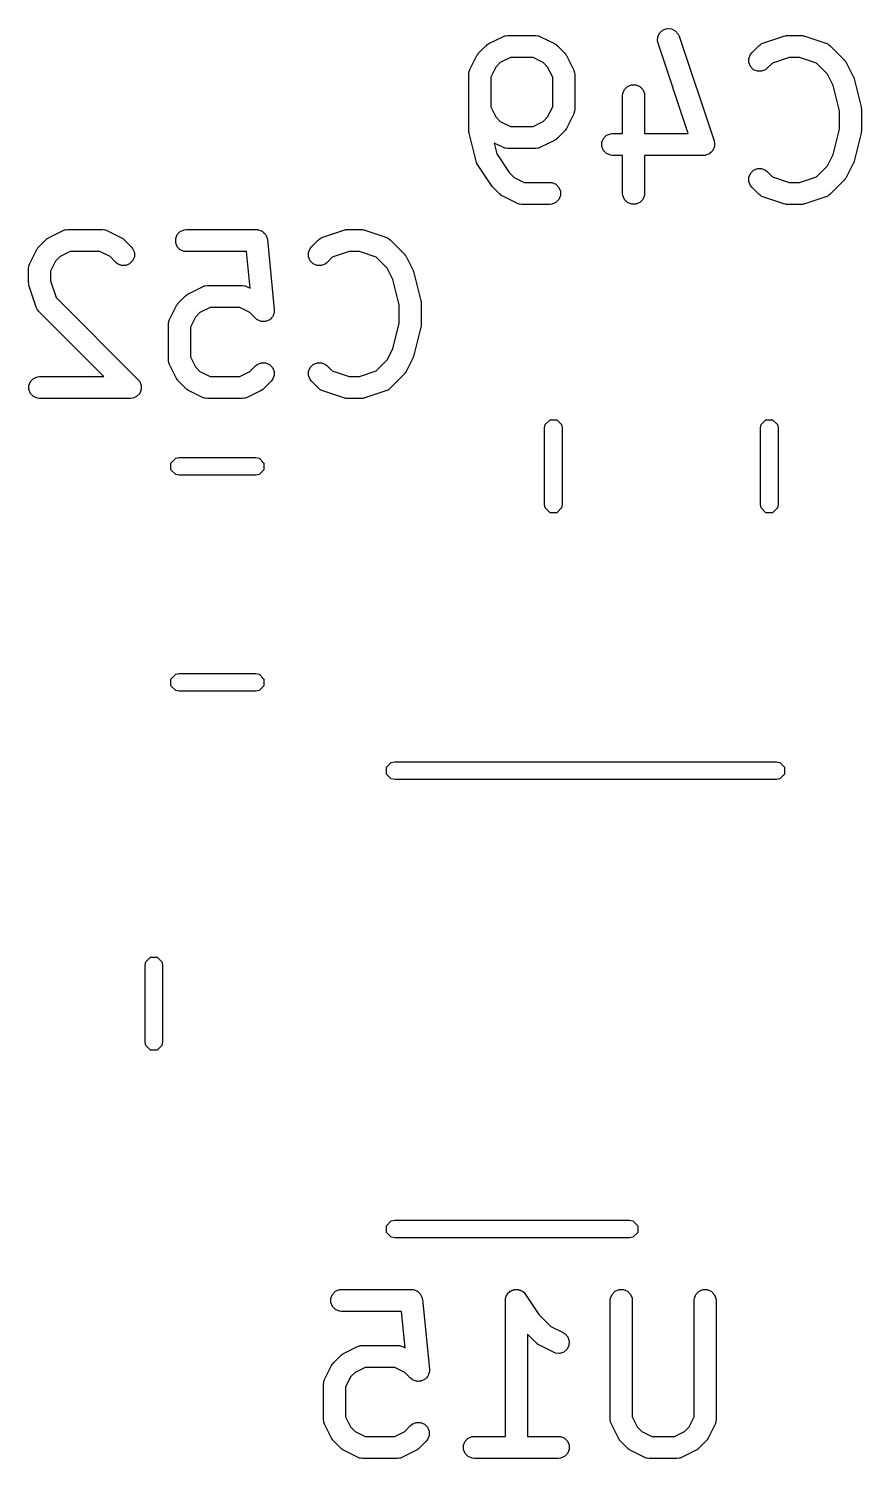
# Model space of a CAD drawing. Header units: inches. Extents: x 0.27 to 2.89, y 0.32 to 2.19.
# Drawn here: x 0.6229 to 0.8462, y 1.803 to 2.1861 of the extents above; entities that cross this region are included whole.
import ezdxf

# ---------------------------------------------------------------- set-up
doc = ezdxf.new("R2010")
doc.units = ezdxf.units.IN
doc.header["$MEASUREMENT"] = 0
doc.layers.add('BLACK', color=250, linetype='CONTINUOUS')

msp = doc.modelspace()

# ---------------------------------------------------------------- linework, layer by layer
at = {"layer": 'BLACK', "linetype": 'CONTINUOUS'}
for p, q in [((0.74629, 2.18209), (0.75004, 2.18396)), ((0.75004, 2.18396), (0.75058, 2.18417)), ((0.75058, 2.18417), (0.75069, 2.18418)), ((0.75069, 2.18418), (0.75079, 2.18422)), ((0.75079, 2.18422), (0.75136, 2.18427)), ((0.75136, 2.18427), (0.75886, 2.18427)), ((0.75886, 2.18427), (0.75944, 2.18422)), ((0.75944, 2.18422), (0.75953, 2.18418)), ((0.75953, 2.18418), (0.75964, 2.18417)), ((0.75964, 2.18417), (0.76018, 2.18396)), ((0.76018, 2.18396), (0.76393, 2.18209)), ((0.79155, 2.18283), (0.79163, 2.18398)), ((0.79163, 2.18398), (0.79215, 2.18501)), ((0.79215, 2.18501), (0.79302, 2.18576)), ((0.79302, 2.18576), (0.79411, 2.18613)), ((0.79411, 2.18613), (0.79526, 2.18604)), ((0.79526, 2.18604), (0.79629, 2.18553)), ((0.79629, 2.18553), (0.79705, 2.18466)), ((0.79705, 2.18466), (0.79728, 2.18413)), ((0.79728, 2.18413), (0.80666, 2.15601)), ((0.81979, 2.18225), (0.82542, 2.18412)), ((0.82542, 2.18412), (0.8257, 2.18419)), ((0.8257, 2.18419), (0.82578, 2.18422)), ((0.82578, 2.18422), (0.82588, 2.18423)), ((0.82588, 2.18423), (0.82598, 2.18425)), ((0.82598, 2.18425), (0.82606, 2.18425)), ((0.82606, 2.18425), (0.82635, 2.18427)), ((0.82635, 2.18427), (0.8301, 2.18427)), ((0.8301, 2.18427), (0.83039, 2.18425)), ((0.83039, 2.18425), (0.83047, 2.18425)), ((0.83047, 2.18425), (0.83057, 2.18423)), ((0.83057, 2.18423), (0.83068, 2.18422)), ((0.83068, 2.18422), (0.83075, 2.18419)), ((0.83075, 2.18419), (0.83103, 2.18412)), ((0.83103, 2.18412), (0.83666, 2.18225)), ((0.74365, 2.17966), (0.74552, 2.18154)), ((0.74552, 2.18154), (0.74575, 2.18172)), ((0.74575, 2.18172), (0.7458, 2.18178)), ((0.7458, 2.18178), (0.74589, 2.18184)), ((0.74589, 2.18184), (0.74597, 2.1819)), ((0.74597, 2.1819), (0.74604, 2.18193)), ((0.74604, 2.18193), (0.74629, 2.18209)), ((0.76393, 2.18209), (0.76418, 2.18193)), ((0.76418, 2.18193), (0.76425, 2.1819)), ((0.76425, 2.1819), (0.76433, 2.18184)), ((0.76433, 2.18184), (0.76442, 2.18178)), ((0.76442, 2.18178), (0.76447, 2.18172)), ((0.76447, 2.18172), (0.7647, 2.18154)), ((0.7647, 2.18154), (0.76657, 2.17966)), ((0.79168, 2.18226), (0.79155, 2.18283)), ((0.79976, 2.15803), (0.79168, 2.18226)), ((0.81676, 2.17966), (0.81864, 2.18154)), ((0.81864, 2.18154), (0.81909, 2.1819)), ((0.81909, 2.1819), (0.81918, 2.18194)), ((0.81918, 2.18194), (0.81927, 2.18201)), ((0.81927, 2.18201), (0.81979, 2.18225)), ((0.83666, 2.18225), (0.83719, 2.18201)), ((0.83719, 2.18201), (0.83727, 2.18194)), ((0.83727, 2.18194), (0.83737, 2.1819)), ((0.83737, 2.1819), (0.83781, 2.18154)), ((0.83781, 2.18154), (0.84156, 2.17779)), ((0.74122, 2.17514), (0.7431, 2.17889)), ((0.7431, 2.17889), (0.74325, 2.17914)), ((0.74325, 2.17914), (0.74328, 2.17921)), ((0.74328, 2.17921), (0.74335, 2.17929)), ((0.74335, 2.17929), (0.7434, 2.17938)), ((0.7434, 2.17938), (0.74346, 2.17943)), ((0.74346, 2.17943), (0.74365, 2.17966)), ((0.74936, 2.17702), (0.74816, 2.17582)), ((0.75206, 2.17837), (0.74936, 2.17702)), ((0.75816, 2.17837), (0.75206, 2.17837)), ((0.76086, 2.17702), (0.75816, 2.17837)), ((0.76206, 2.17582), (0.76086, 2.17702)), ((0.76657, 2.17966), (0.76676, 2.17943)), ((0.76676, 2.17943), (0.76682, 2.17938)), ((0.76682, 2.17938), (0.76687, 2.17929)), ((0.76687, 2.17929), (0.76694, 2.17921)), ((0.76694, 2.17921), (0.76697, 2.17914)), ((0.76697, 2.17914), (0.76713, 2.17889)), ((0.76713, 2.17889), (0.769, 2.17514)), ((0.81596, 2.17815), (0.8164, 2.17921)), ((0.81596, 2.177), (0.81596, 2.17815)), ((0.8164, 2.17593), (0.81596, 2.177)), ((0.8164, 2.17921), (0.81676, 2.17966)), ((0.82232, 2.17687), (0.82094, 2.17548)), ((0.82683, 2.17837), (0.82232, 2.17687)), ((0.82962, 2.17837), (0.82683, 2.17837)), ((0.83413, 2.17687), (0.82962, 2.17837)), ((0.83705, 2.17395), (0.83413, 2.17687)), ((0.84156, 2.17779), (0.84175, 2.17756)), ((0.84175, 2.17756), (0.84181, 2.17751)), ((0.84181, 2.17751), (0.84186, 2.17742)), ((0.84186, 2.17742), (0.84193, 2.17734)), ((0.84193, 2.17734), (0.84196, 2.17727)), ((0.84196, 2.17727), (0.84212, 2.17702)), ((0.84212, 2.17702), (0.84399, 2.17327)), ((0.74091, 2.17382), (0.74097, 2.1744)), ((0.74091, 2.15882), (0.74091, 2.17382)), ((0.74097, 2.1744), (0.74101, 2.1745)), ((0.74101, 2.1746), (0.74122, 2.17514)), ((0.74101, 2.1745), (0.74101, 2.1746)), ((0.74816, 2.17582), (0.74681, 2.17313)), ((0.74681, 2.17313), (0.74681, 2.16515)), ((0.76341, 2.17313), (0.76206, 2.17582)), ((0.76341, 2.16515), (0.76341, 2.17313)), ((0.769, 2.17514), (0.76921, 2.1746)), ((0.76921, 2.1746), (0.76921, 2.1745)), ((0.76921, 2.1745), (0.76926, 2.1744)), ((0.76926, 2.1744), (0.76931, 2.17382)), ((0.76931, 2.17382), (0.76931, 2.16445)), ((0.81721, 2.17512), (0.8164, 2.17593)), ((0.81828, 2.17468), (0.81721, 2.17512)), ((0.81943, 2.17468), (0.81828, 2.17468)), ((0.82049, 2.17512), (0.81943, 2.17468)), ((0.82094, 2.17548), (0.82049, 2.17512)), ((0.83856, 2.17092), (0.83705, 2.17395)), ((0.84399, 2.17327), (0.84401, 2.17323)), ((0.84401, 2.17323), (0.84402, 2.17321)), ((0.84402, 2.17321), (0.84411, 2.17297)), ((0.84411, 2.17297), (0.8442, 2.17273)), ((0.8442, 2.17273), (0.8442, 2.17271)), ((0.8442, 2.17271), (0.84421, 2.17266)), ((0.84421, 2.17266), (0.84609, 2.16517)), ((0.78215, 2.1682), (0.78221, 2.16877)), ((0.78221, 2.16877), (0.78265, 2.16984)), ((0.78265, 2.16984), (0.78347, 2.17065)), ((0.78347, 2.17065), (0.78453, 2.17109)), ((0.78453, 2.17109), (0.78568, 2.17109)), ((0.78568, 2.17109), (0.78675, 2.17065)), ((0.78675, 2.17065), (0.78756, 2.16984)), ((0.78756, 2.16984), (0.788, 2.16877)), ((0.788, 2.16877), (0.78806, 2.1682)), ((0.84027, 2.16409), (0.83856, 2.17092)), ((0.74681, 2.16515), (0.74816, 2.16245)), ((0.76206, 2.16245), (0.76341, 2.16515)), ((0.78215, 2.15803), (0.78215, 2.1682)), ((0.78806, 2.1682), (0.78806, 2.15803)), ((0.84609, 2.16517), (0.8461, 2.16507)), ((0.8461, 2.16507), (0.84612, 2.16503)), ((0.84612, 2.16503), (0.84614, 2.16481)), ((0.84614, 2.16481), (0.84617, 2.16459)), ((0.74816, 2.16245), (0.74936, 2.16125)), ((0.74936, 2.16125), (0.75206, 2.1599)), ((0.75816, 2.1599), (0.76086, 2.16125)), ((0.76086, 2.16125), (0.76206, 2.16245)), ((0.769, 2.16313), (0.76713, 2.15938)), ((0.76921, 2.16367), (0.769, 2.16313)), ((0.76926, 2.16387), (0.76921, 2.16378)), ((0.76921, 2.16378), (0.76921, 2.16367)), ((0.76931, 2.16445), (0.76926, 2.16387)), ((0.84027, 2.15919), (0.84027, 2.16409)), ((0.84617, 2.16459), (0.84617, 2.16455)), ((0.84617, 2.16455), (0.84618, 2.16445)), ((0.84618, 2.16445), (0.84618, 2.15882)), ((0.74092, 2.15872), (0.74091, 2.15882)), ((0.74091, 2.15868), (0.74092, 2.15872)), ((0.74094, 2.15847), (0.74091, 2.15868)), ((0.74097, 2.15825), (0.74094, 2.15847)), ((0.74098, 2.15821), (0.74097, 2.15825)), ((0.741, 2.15811), (0.74098, 2.15821)), ((0.74287, 2.15061), (0.741, 2.15811)), ((0.75206, 2.1599), (0.75816, 2.1599)), ((0.76657, 2.15861), (0.7647, 2.15674)), ((0.76676, 2.15884), (0.76657, 2.15861)), ((0.76682, 2.15889), (0.76676, 2.15884)), ((0.76687, 2.15898), (0.76682, 2.15889)), ((0.76694, 2.15906), (0.76687, 2.15898)), ((0.76697, 2.15913), (0.76694, 2.15906)), ((0.76713, 2.15938), (0.76697, 2.15913)), ((0.77703, 2.15672), (0.77784, 2.15753)), ((0.77784, 2.15753), (0.77891, 2.15797)), ((0.77891, 2.15797), (0.77948, 2.15803)), ((0.77948, 2.15803), (0.78215, 2.15803)), ((0.78806, 2.15803), (0.79976, 2.15803)), ((0.83856, 2.15236), (0.84027, 2.15919)), ((0.84609, 2.15811), (0.84421, 2.15061)), ((0.8461, 2.15821), (0.84609, 2.15811)), ((0.84612, 2.15825), (0.8461, 2.15821)), ((0.84614, 2.15847), (0.84612, 2.15825)), ((0.84617, 2.15868), (0.84614, 2.15847)), ((0.84618, 2.15882), (0.84617, 2.15872)), ((0.84617, 2.15872), (0.84617, 2.15868)), ((0.75004, 2.15431), (0.74775, 2.15546)), ((0.74775, 2.15546), (0.74848, 2.15254)), ((0.75058, 2.1541), (0.75004, 2.15431)), ((0.75069, 2.15409), (0.75058, 2.1541)), ((0.75079, 2.15405), (0.75069, 2.15409)), ((0.75136, 2.154), (0.75079, 2.15405)), ((0.75886, 2.154), (0.75136, 2.154)), ((0.75944, 2.15405), (0.75886, 2.154)), ((0.75953, 2.15409), (0.75944, 2.15405)), ((0.75964, 2.1541), (0.75953, 2.15409)), ((0.76018, 2.15431), (0.75964, 2.1541)), ((0.76393, 2.15618), (0.76018, 2.15431)), ((0.76418, 2.15634), (0.76393, 2.15618)), ((0.76425, 2.15637), (0.76418, 2.15634)), ((0.76433, 2.15644), (0.76425, 2.15637)), ((0.76442, 2.15649), (0.76433, 2.15644)), ((0.76447, 2.15655), (0.76442, 2.15649)), ((0.7647, 2.15674), (0.76447, 2.15655)), ((0.77659, 2.15565), (0.77703, 2.15672)), ((0.77659, 2.1545), (0.77659, 2.15565)), ((0.77703, 2.15343), (0.77659, 2.1545)), ((0.77784, 2.15262), (0.77703, 2.15343)), ((0.80619, 2.15327), (0.80583, 2.15296)), ((0.80623, 2.15336), (0.80619, 2.15327)), ((0.80631, 2.15343), (0.80623, 2.15336)), ((0.80649, 2.15387), (0.80631, 2.15343)), ((0.8067, 2.1543), (0.80649, 2.15387)), ((0.80666, 2.15601), (0.80672, 2.15572)), ((0.80671, 2.1544), (0.8067, 2.1543)), ((0.80675, 2.1545), (0.80671, 2.1544)), ((0.80672, 2.15572), (0.80675, 2.15565)), ((0.80675, 2.15565), (0.80675, 2.15559)), ((0.80675, 2.15559), (0.80678, 2.15544)), ((0.80678, 2.15544), (0.80675, 2.15497)), ((0.80675, 2.15497), (0.80675, 2.1545)), ((0.74299, 2.15027), (0.74287, 2.15061)), ((0.74301, 2.1502), (0.74299, 2.15027)), ((0.74304, 2.15013), (0.74301, 2.1502)), ((0.74307, 2.15006), (0.74304, 2.15013)), ((0.74311, 2.15001), (0.74307, 2.15006)), ((0.74328, 2.14969), (0.74311, 2.15001)), ((0.74703, 2.14406), (0.74328, 2.14969)), ((0.74848, 2.15254), (0.75178, 2.14758)), ((0.77891, 2.15218), (0.77784, 2.15262)), ((0.77948, 2.15212), (0.77891, 2.15218)), ((0.78215, 2.15212), (0.77948, 2.15212)), ((0.78215, 2.14195), (0.78215, 2.15212)), ((0.80385, 2.15212), (0.78806, 2.15212)), ((0.78806, 2.15212), (0.78806, 2.14195)), ((0.80415, 2.15215), (0.80385, 2.15212)), ((0.80422, 2.15215), (0.80415, 2.15215)), ((0.80428, 2.15216), (0.80422, 2.15215)), ((0.80443, 2.15218), (0.80428, 2.15216)), ((0.80487, 2.15236), (0.80443, 2.15218)), ((0.80532, 2.15251), (0.80487, 2.15236)), ((0.8054, 2.15258), (0.80532, 2.15251)), ((0.80549, 2.15262), (0.8054, 2.15258)), ((0.80583, 2.15296), (0.80549, 2.15262)), ((0.83705, 2.14933), (0.83856, 2.15236)), ((0.84399, 2.15001), (0.84212, 2.14626)), ((0.84401, 2.15005), (0.84399, 2.15001)), ((0.84402, 2.15006), (0.84401, 2.15005)), ((0.84411, 2.15031), (0.84402, 2.15006)), ((0.8442, 2.15055), (0.84411, 2.15031)), ((0.84421, 2.15061), (0.8442, 2.15057)), ((0.8442, 2.15057), (0.8442, 2.15055)), ((0.75178, 2.14758), (0.75311, 2.14625)), ((0.75311, 2.14625), (0.75581, 2.1449)), ((0.81596, 2.14628), (0.8164, 2.14734)), ((0.81596, 2.14513), (0.81596, 2.14628)), ((0.8164, 2.14734), (0.81721, 2.14816)), ((0.81721, 2.14816), (0.81828, 2.1486)), ((0.81828, 2.1486), (0.81943, 2.1486)), ((0.81943, 2.1486), (0.82049, 2.14816)), ((0.82049, 2.14816), (0.82094, 2.14779)), ((0.82094, 2.14779), (0.82232, 2.14641)), ((0.82232, 2.14641), (0.82683, 2.1449)), ((0.82962, 2.1449), (0.83413, 2.14641)), ((0.83413, 2.14641), (0.83705, 2.14933)), ((0.84175, 2.14571), (0.84156, 2.14549)), ((0.84181, 2.14577), (0.84175, 2.14571)), ((0.84186, 2.14585), (0.84181, 2.14577)), ((0.84193, 2.14594), (0.84186, 2.14585)), ((0.84196, 2.14601), (0.84193, 2.14594)), ((0.84212, 2.14626), (0.84196, 2.14601)), ((0.74721, 2.14384), (0.74703, 2.14406)), ((0.74703, 2.14406), (0.74703, 2.14406)), ((0.74703, 2.14406), (0.74703, 2.14406)), ((0.7474, 2.14362), (0.74721, 2.14384)), ((0.7474, 2.14361), (0.7474, 2.14362)), ((0.7474, 2.14362), (0.7474, 2.14362)), ((0.74927, 2.14174), (0.7474, 2.14361)), ((0.7495, 2.14155), (0.74927, 2.14174)), ((0.75581, 2.1449), (0.76261, 2.1449)), ((0.76261, 2.1449), (0.76319, 2.14485)), ((0.76319, 2.14485), (0.76425, 2.14441)), ((0.76425, 2.14441), (0.76506, 2.14359)), ((0.76506, 2.14359), (0.76551, 2.14253)), ((0.76551, 2.14253), (0.76551, 2.14138)), ((0.78221, 2.14138), (0.78215, 2.14195)), ((0.78806, 2.14195), (0.788, 2.14138)), ((0.8164, 2.14406), (0.81596, 2.14513)), ((0.81676, 2.14361), (0.8164, 2.14406)), ((0.81864, 2.14174), (0.81676, 2.14361)), ((0.81909, 2.14137), (0.81864, 2.14174)), ((0.82683, 2.1449), (0.82962, 2.1449)), ((0.83781, 2.14174), (0.83737, 2.14137)), ((0.84156, 2.14549), (0.83781, 2.14174)), ((0.74955, 2.14149), (0.7495, 2.14155)), ((0.74964, 2.14144), (0.74955, 2.14149)), ((0.74972, 2.14137), (0.74964, 2.14144)), ((0.74979, 2.14134), (0.74972, 2.14137)), ((0.75004, 2.14119), (0.74979, 2.14134)), ((0.75379, 2.13931), (0.75004, 2.14119)), ((0.75433, 2.1391), (0.75379, 2.13931)), ((0.75444, 2.1391), (0.75433, 2.1391)), ((0.75453, 2.13906), (0.75444, 2.1391)), ((0.75511, 2.139), (0.75453, 2.13906)), ((0.76261, 2.139), (0.75511, 2.139)), ((0.76319, 2.13906), (0.76261, 2.139)), ((0.76425, 2.1395), (0.76319, 2.13906)), ((0.76506, 2.14031), (0.76425, 2.1395)), ((0.76551, 2.14138), (0.76506, 2.14031)), ((0.78265, 2.14031), (0.78221, 2.14138)), ((0.78347, 2.1395), (0.78265, 2.14031)), ((0.78453, 2.13906), (0.78347, 2.1395)), ((0.78568, 2.13906), (0.78453, 2.13906)), ((0.78675, 2.1395), (0.78568, 2.13906)), ((0.78756, 2.14031), (0.78675, 2.1395)), ((0.788, 2.14138), (0.78756, 2.14031)), ((0.81918, 2.14133), (0.81909, 2.14137)), ((0.81927, 2.14126), (0.81918, 2.14133)), ((0.81979, 2.14103), (0.81927, 2.14126)), ((0.82542, 2.13915), (0.81979, 2.14103)), ((0.8257, 2.13909), (0.82542, 2.13915)), ((0.82578, 2.13906), (0.8257, 2.13909)), ((0.82588, 2.13905), (0.82578, 2.13906)), ((0.82598, 2.13902), (0.82588, 2.13905)), ((0.82606, 2.13903), (0.82598, 2.13902)), ((0.82635, 2.139), (0.82606, 2.13903)), ((0.8301, 2.139), (0.82635, 2.139)), ((0.83039, 2.13903), (0.8301, 2.139)), ((0.83047, 2.13902), (0.83039, 2.13903)), ((0.83057, 2.13905), (0.83047, 2.13902)), ((0.83068, 2.13906), (0.83057, 2.13905)), ((0.83075, 2.13909), (0.83068, 2.13906)), ((0.83103, 2.13915), (0.83075, 2.13909)), ((0.83666, 2.14103), (0.83103, 2.13915)), ((0.83719, 2.14126), (0.83666, 2.14103)), ((0.83727, 2.14133), (0.83719, 2.14126)), ((0.83737, 2.14137), (0.83727, 2.14133)), ((0.62829, 2.13009), (0.63204, 2.13196)), ((0.63204, 2.13196), (0.63258, 2.13217)), ((0.63258, 2.13217), (0.63269, 2.13218)), ((0.63269, 2.13218), (0.63278, 2.13222)), ((0.63278, 2.13222), (0.63336, 2.13227)), ((0.63336, 2.13227), (0.64273, 2.13227)), ((0.64273, 2.13227), (0.64331, 2.13222)), ((0.64331, 2.13222), (0.64341, 2.13218)), ((0.64341, 2.13218), (0.64351, 2.13217)), ((0.64351, 2.13217), (0.64406, 2.13196)), ((0.64406, 2.13196), (0.6478, 2.13009)), ((0.66234, 2.1299), (0.66278, 2.13096)), ((0.66278, 2.13096), (0.66359, 2.13178)), ((0.66359, 2.13178), (0.66466, 2.13222)), ((0.66466, 2.13222), (0.66523, 2.13227)), ((0.66523, 2.13227), (0.68398, 2.13227)), ((0.68398, 2.13227), (0.68419, 2.13225)), ((0.68419, 2.13225), (0.68426, 2.13226)), ((0.68426, 2.13226), (0.68434, 2.13224)), ((0.68434, 2.13224), (0.68456, 2.13222)), ((0.68456, 2.13222), (0.68495, 2.13205)), ((0.68495, 2.13205), (0.68537, 2.13193)), ((0.68537, 2.13193), (0.68548, 2.13183)), ((0.68548, 2.13183), (0.68562, 2.13178)), ((0.68562, 2.13178), (0.68593, 2.13147)), ((0.68593, 2.13147), (0.68626, 2.1312)), ((0.68626, 2.1312), (0.68633, 2.13107)), ((0.68633, 2.13107), (0.68643, 2.13096)), ((0.68643, 2.13096), (0.6866, 2.13056)), ((0.6866, 2.13056), (0.6868, 2.13018)), ((0.70127, 2.13001), (0.70179, 2.13025)), ((0.70179, 2.13025), (0.70742, 2.13212)), ((0.70742, 2.13212), (0.7077, 2.13219)), ((0.7077, 2.13219), (0.70778, 2.13222)), ((0.70778, 2.13222), (0.70788, 2.13223)), ((0.70788, 2.13223), (0.70798, 2.13225)), ((0.70798, 2.13225), (0.70806, 2.13225)), ((0.70806, 2.13225), (0.70835, 2.13227)), ((0.70835, 2.13227), (0.7121, 2.13227)), ((0.7121, 2.13227), (0.71239, 2.13225)), ((0.71239, 2.13225), (0.71247, 2.13225)), ((0.71247, 2.13225), (0.71257, 2.13223)), ((0.71257, 2.13223), (0.71268, 2.13222)), ((0.71268, 2.13222), (0.71275, 2.13219)), ((0.71275, 2.13219), (0.71303, 2.13212)), ((0.71303, 2.13212), (0.71866, 2.13025)), ((0.71866, 2.13025), (0.71919, 2.13001)), ((0.62322, 2.12314), (0.6251, 2.12689)), ((0.6251, 2.12689), (0.62525, 2.12714)), ((0.62525, 2.12714), (0.62528, 2.12721)), ((0.62528, 2.12721), (0.62535, 2.12729)), ((0.62535, 2.12729), (0.6254, 2.12738)), ((0.6254, 2.12738), (0.62546, 2.12743)), ((0.62546, 2.12743), (0.62565, 2.12766)), ((0.62565, 2.12766), (0.62752, 2.12954)), ((0.62752, 2.12954), (0.62775, 2.12972)), ((0.62775, 2.12972), (0.6278, 2.12978)), ((0.6278, 2.12978), (0.62789, 2.12984)), ((0.62789, 2.12984), (0.62797, 2.1299)), ((0.62797, 2.1299), (0.62804, 2.12993)), ((0.62804, 2.12993), (0.62829, 2.13009)), ((0.63406, 2.12637), (0.63136, 2.12502)), ((0.64204, 2.12637), (0.63406, 2.12637)), ((0.64474, 2.12502), (0.64204, 2.12637)), ((0.6478, 2.13009), (0.64805, 2.12993)), ((0.64805, 2.12993), (0.64812, 2.1299)), ((0.64812, 2.1299), (0.64821, 2.12984)), ((0.64821, 2.12984), (0.64829, 2.12978)), ((0.64829, 2.12978), (0.64835, 2.12972)), ((0.64835, 2.12972), (0.64857, 2.12954)), ((0.64857, 2.12954), (0.65045, 2.12766)), ((0.65045, 2.12766), (0.65081, 2.12721)), ((0.65081, 2.12721), (0.65126, 2.12615)), ((0.66234, 2.12875), (0.66234, 2.1299)), ((0.66278, 2.12768), (0.66234, 2.12875)), ((0.66359, 2.12687), (0.66278, 2.12768)), ((0.66466, 2.12643), (0.66359, 2.12687)), ((0.66523, 2.12637), (0.66466, 2.12643)), ((0.68131, 2.12637), (0.66523, 2.12637)), ((0.68228, 2.1166), (0.68131, 2.12637)), ((0.6868, 2.13018), (0.68685, 2.12997)), ((0.68685, 2.12997), (0.68688, 2.1299)), ((0.68688, 2.1299), (0.68688, 2.12983)), ((0.68688, 2.12983), (0.68692, 2.12962)), ((0.68692, 2.12962), (0.68879, 2.11087)), ((0.69796, 2.12615), (0.6984, 2.12721)), ((0.6984, 2.12721), (0.69876, 2.12766)), ((0.69876, 2.12766), (0.70064, 2.12954)), ((0.70064, 2.12954), (0.70109, 2.1299)), ((0.70109, 2.1299), (0.70118, 2.12994)), ((0.70118, 2.12994), (0.70127, 2.13001)), ((0.70883, 2.12637), (0.70432, 2.12487)), ((0.71162, 2.12637), (0.70883, 2.12637)), ((0.71613, 2.12487), (0.71162, 2.12637)), ((0.71919, 2.13001), (0.71927, 2.12994)), ((0.71927, 2.12994), (0.71937, 2.1299)), ((0.71937, 2.1299), (0.71981, 2.12954)), ((0.71981, 2.12954), (0.72356, 2.12579)), ((0.62301, 2.1226), (0.62322, 2.12314)), ((0.62301, 2.1225), (0.62301, 2.1226)), ((0.63016, 2.12382), (0.62881, 2.12113)), ((0.63136, 2.12502), (0.63016, 2.12382)), ((0.64627, 2.12348), (0.64474, 2.12502)), ((0.64672, 2.12312), (0.64627, 2.12348)), ((0.64778, 2.12268), (0.64672, 2.12312)), ((0.64894, 2.12268), (0.64778, 2.12268)), ((0.65, 2.12312), (0.64894, 2.12268)), ((0.65081, 2.12393), (0.65, 2.12312)), ((0.65126, 2.125), (0.65081, 2.12393)), ((0.65126, 2.12615), (0.65126, 2.125)), ((0.69796, 2.125), (0.69796, 2.12615)), ((0.6984, 2.12393), (0.69796, 2.125)), ((0.69921, 2.12312), (0.6984, 2.12393)), ((0.70028, 2.12268), (0.69921, 2.12312)), ((0.70143, 2.12268), (0.70028, 2.12268)), ((0.70249, 2.12312), (0.70143, 2.12268)), ((0.70294, 2.12348), (0.70249, 2.12312)), ((0.70432, 2.12487), (0.70294, 2.12348)), ((0.71905, 2.12195), (0.71613, 2.12487)), ((0.72356, 2.12579), (0.72375, 2.12556)), ((0.72375, 2.12556), (0.72381, 2.12551)), ((0.72381, 2.12551), (0.72386, 2.12542)), ((0.72386, 2.12542), (0.72393, 2.12534)), ((0.72393, 2.12534), (0.72396, 2.12527)), ((0.72396, 2.12527), (0.72412, 2.12502)), ((0.72412, 2.12502), (0.72599, 2.12127)), ((0.62291, 2.12182), (0.62297, 2.1224)), ((0.62291, 2.11807), (0.62291, 2.12182)), ((0.62297, 2.1224), (0.62301, 2.1225)), ((0.62881, 2.12113), (0.62881, 2.11855)), ((0.72056, 2.11892), (0.71905, 2.12195)), ((0.72227, 2.11209), (0.72056, 2.11892)), ((0.72599, 2.12127), (0.72601, 2.12123)), ((0.72601, 2.12123), (0.72602, 2.12121)), ((0.72602, 2.12121), (0.72611, 2.12097)), ((0.72611, 2.12097), (0.7262, 2.12073)), ((0.7262, 2.12073), (0.7262, 2.12071)), ((0.7262, 2.12071), (0.72621, 2.12066)), ((0.72621, 2.12066), (0.72809, 2.11317)), ((0.62294, 2.11778), (0.62291, 2.11807)), ((0.62293, 2.1177), (0.62294, 2.11778)), ((0.62296, 2.1176), (0.62293, 2.1177)), ((0.62297, 2.1175), (0.62296, 2.1176)), ((0.623, 2.11743), (0.62297, 2.1175)), ((0.62306, 2.11714), (0.623, 2.11743)), ((0.62494, 2.11152), (0.62306, 2.11714)), ((0.62881, 2.11855), (0.63032, 2.11404)), ((0.66539, 2.11484), (0.66547, 2.1149)), ((0.66547, 2.1149), (0.66554, 2.11493)), ((0.66554, 2.11493), (0.66579, 2.11509)), ((0.66579, 2.11509), (0.66954, 2.11696)), ((0.66954, 2.11696), (0.67008, 2.11717)), ((0.67008, 2.11717), (0.67018, 2.11718)), ((0.67018, 2.11718), (0.67028, 2.11722)), ((0.67028, 2.11722), (0.67086, 2.11728)), ((0.67086, 2.11728), (0.68023, 2.11728)), ((0.68023, 2.11728), (0.68081, 2.11722)), ((0.68081, 2.11722), (0.6809, 2.11718)), ((0.6809, 2.11718), (0.68101, 2.11717)), ((0.68101, 2.11717), (0.68155, 2.11696)), ((0.68155, 2.11696), (0.68228, 2.1166)), ((0.62517, 2.11099), (0.62494, 2.11152)), ((0.63032, 2.11404), (0.65232, 2.09204)), ((0.66072, 2.10815), (0.66259, 2.11189)), ((0.66259, 2.11189), (0.66275, 2.11214)), ((0.66275, 2.11214), (0.66278, 2.11221)), ((0.66278, 2.11221), (0.66284, 2.1123)), ((0.66284, 2.1123), (0.6629, 2.11238)), ((0.6629, 2.11238), (0.66296, 2.11244)), ((0.66296, 2.11244), (0.66314, 2.11266)), ((0.66314, 2.11266), (0.66502, 2.11454)), ((0.66502, 2.11454), (0.66525, 2.11472)), ((0.66525, 2.11472), (0.6653, 2.11478)), ((0.6653, 2.11478), (0.66539, 2.11484)), ((0.67155, 2.11137), (0.66886, 2.11002)), ((0.67953, 2.11137), (0.67155, 2.11137)), ((0.68223, 2.11002), (0.67953, 2.11137)), ((0.72227, 2.10719), (0.72227, 2.11209)), ((0.72809, 2.11317), (0.7281, 2.11307)), ((0.7281, 2.11307), (0.72812, 2.11303)), ((0.72812, 2.11303), (0.72814, 2.11281)), ((0.72814, 2.11281), (0.72817, 2.11259)), ((0.72817, 2.11259), (0.72817, 2.11255)), ((0.72817, 2.11255), (0.72818, 2.11245)), ((0.72818, 2.11245), (0.72818, 2.10682)), ((0.62524, 2.11091), (0.62517, 2.11099)), ((0.62528, 2.11081), (0.62524, 2.11091)), ((0.62565, 2.11036), (0.62528, 2.11081)), ((0.64311, 2.0929), (0.62565, 2.11036)), ((0.6604, 2.10682), (0.66046, 2.1074)), ((0.66046, 2.1074), (0.6605, 2.1075)), ((0.6605, 2.1075), (0.66051, 2.1076)), ((0.66051, 2.1076), (0.66072, 2.10815)), ((0.66766, 2.10883), (0.66631, 2.10613)), ((0.66886, 2.11002), (0.66766, 2.10883)), ((0.68377, 2.10849), (0.68223, 2.11002)), ((0.68421, 2.10812), (0.68377, 2.10849)), ((0.68435, 2.10806), (0.68421, 2.10812)), ((0.68447, 2.10797), (0.68435, 2.10806)), ((0.68488, 2.10784), (0.68447, 2.10797)), ((0.68528, 2.10768), (0.68488, 2.10784)), ((0.68543, 2.10768), (0.68528, 2.10768)), ((0.68557, 2.10764), (0.68543, 2.10768)), ((0.686, 2.10768), (0.68557, 2.10764)), ((0.68643, 2.10768), (0.686, 2.10768)), ((0.68657, 2.10774), (0.68643, 2.10768)), ((0.68672, 2.10775), (0.68657, 2.10774)), ((0.6871, 2.10795), (0.68672, 2.10775)), ((0.68749, 2.10812), (0.6871, 2.10795)), ((0.6876, 2.10822), (0.68749, 2.10812)), ((0.68773, 2.10829), (0.6876, 2.10822)), ((0.688, 2.10863), (0.68773, 2.10829)), ((0.68831, 2.10893), (0.688, 2.10863)), ((0.68837, 2.10907), (0.68831, 2.10893)), ((0.68846, 2.10919), (0.68837, 2.10907)), ((0.68859, 2.1096), (0.68846, 2.10919)), ((0.68875, 2.11), (0.68859, 2.1096)), ((0.68879, 2.11029), (0.68875, 2.11015)), ((0.68875, 2.11015), (0.68875, 2.11)), ((0.68879, 2.11087), (0.68879, 2.11029)), ((0.6604, 2.09745), (0.6604, 2.10682)), ((0.66631, 2.10613), (0.66631, 2.09815)), ((0.72056, 2.10036), (0.72227, 2.10719)), ((0.72809, 2.10611), (0.72621, 2.09861)), ((0.7281, 2.10621), (0.72809, 2.10611)), ((0.72812, 2.10625), (0.7281, 2.10621)), ((0.72814, 2.10647), (0.72812, 2.10625)), ((0.72817, 2.10668), (0.72814, 2.10647)), ((0.72818, 2.10682), (0.72817, 2.10672)), ((0.72817, 2.10672), (0.72817, 2.10668)), ((0.71905, 2.09733), (0.72056, 2.10036)), ((0.66046, 2.09688), (0.6604, 2.09745)), ((0.6605, 2.09678), (0.66046, 2.09688)), ((0.66051, 2.09667), (0.6605, 2.09678)), ((0.66072, 2.09613), (0.66051, 2.09667)), ((0.66259, 2.09238), (0.66072, 2.09613)), ((0.66631, 2.09815), (0.66766, 2.09545)), ((0.68223, 2.09425), (0.68377, 2.09579)), ((0.68377, 2.09579), (0.68421, 2.09616)), ((0.68421, 2.09616), (0.68528, 2.0966)), ((0.68528, 2.0966), (0.68643, 2.0966)), ((0.68643, 2.0966), (0.68749, 2.09616)), ((0.68749, 2.09616), (0.68831, 2.09534)), ((0.6984, 2.09534), (0.69921, 2.09616)), ((0.69921, 2.09616), (0.70028, 2.0966)), ((0.70028, 2.0966), (0.70143, 2.0966)), ((0.70143, 2.0966), (0.70249, 2.09616)), ((0.70249, 2.09616), (0.70294, 2.09579)), ((0.70294, 2.09579), (0.70432, 2.09441)), ((0.71613, 2.09441), (0.71905, 2.09733)), ((0.72599, 2.09801), (0.72412, 2.09426)), ((0.72601, 2.09805), (0.72599, 2.09801)), ((0.72602, 2.09806), (0.72601, 2.09805)), ((0.72611, 2.09831), (0.72602, 2.09806)), ((0.7262, 2.09855), (0.72611, 2.09831)), ((0.72621, 2.09861), (0.7262, 2.09857)), ((0.7262, 2.09857), (0.7262, 2.09855)), ((0.62341, 2.09159), (0.62422, 2.09241)), ((0.62422, 2.09241), (0.62529, 2.09285)), ((0.62529, 2.09285), (0.62586, 2.0929)), ((0.62586, 2.0929), (0.64311, 2.0929)), ((0.65232, 2.09204), (0.65269, 2.09159)), ((0.66275, 2.09213), (0.66259, 2.09238)), ((0.66278, 2.09206), (0.66275, 2.09213)), ((0.66284, 2.09198), (0.66278, 2.09206)), ((0.6629, 2.09189), (0.66284, 2.09198)), ((0.66296, 2.09184), (0.6629, 2.09189)), ((0.66766, 2.09545), (0.66886, 2.09425)), ((0.66886, 2.09425), (0.67155, 2.0929)), ((0.67155, 2.0929), (0.67953, 2.0929)), ((0.67953, 2.0929), (0.68223, 2.09425)), ((0.68831, 2.09206), (0.68794, 2.09161)), ((0.68831, 2.09534), (0.68875, 2.09428)), ((0.68875, 2.09313), (0.68831, 2.09206)), ((0.68875, 2.09428), (0.68875, 2.09313)), ((0.69796, 2.09428), (0.6984, 2.09534)), ((0.69796, 2.09313), (0.69796, 2.09428)), ((0.6984, 2.09206), (0.69796, 2.09313)), ((0.69876, 2.09161), (0.6984, 2.09206)), ((0.70432, 2.09441), (0.70883, 2.0929)), ((0.70883, 2.0929), (0.71162, 2.0929)), ((0.71162, 2.0929), (0.71613, 2.09441)), ((0.72356, 2.09349), (0.71981, 2.08974)), ((0.72375, 2.09371), (0.72356, 2.09349)), ((0.72381, 2.09377), (0.72375, 2.09371)), ((0.72386, 2.09385), (0.72381, 2.09377)), ((0.72393, 2.09394), (0.72386, 2.09385)), ((0.72396, 2.09401), (0.72393, 2.09394)), ((0.72412, 2.09426), (0.72396, 2.09401)), ((0.62297, 2.09053), (0.62341, 2.09159)), ((0.62297, 2.08938), (0.62297, 2.09053)), ((0.62341, 2.08831), (0.62297, 2.08938)), ((0.62422, 2.0875), (0.62341, 2.08831)), ((0.65269, 2.08831), (0.65187, 2.0875)), ((0.65269, 2.09159), (0.65313, 2.09053)), ((0.65313, 2.08938), (0.65269, 2.08831)), ((0.65313, 2.09053), (0.65313, 2.08938)), ((0.66314, 2.09161), (0.66296, 2.09184)), ((0.66502, 2.08974), (0.66314, 2.09161)), ((0.66525, 2.08955), (0.66502, 2.08974)), ((0.6653, 2.08949), (0.66525, 2.08955)), ((0.66539, 2.08944), (0.6653, 2.08949)), ((0.66547, 2.08937), (0.66539, 2.08944)), ((0.66554, 2.08934), (0.66547, 2.08937)), ((0.66579, 2.08919), (0.66554, 2.08934)), ((0.66954, 2.08731), (0.66579, 2.08919)), ((0.6853, 2.08919), (0.68155, 2.08731)), ((0.68555, 2.08934), (0.6853, 2.08919)), ((0.68562, 2.08937), (0.68555, 2.08934)), ((0.6857, 2.08944), (0.68562, 2.08937)), ((0.68579, 2.08949), (0.6857, 2.08944)), ((0.68584, 2.08955), (0.68579, 2.08949)), ((0.68607, 2.08974), (0.68584, 2.08955)), ((0.68794, 2.09161), (0.68607, 2.08974)), ((0.70064, 2.08974), (0.69876, 2.09161)), ((0.70109, 2.08937), (0.70064, 2.08974)), ((0.70118, 2.08933), (0.70109, 2.08937)), ((0.70127, 2.08926), (0.70118, 2.08933)), ((0.70179, 2.08903), (0.70127, 2.08926)), ((0.70742, 2.08715), (0.70179, 2.08903)), ((0.71866, 2.08903), (0.71303, 2.08715)), ((0.71919, 2.08926), (0.71866, 2.08903)), ((0.71927, 2.08933), (0.71919, 2.08926)), ((0.71937, 2.08937), (0.71927, 2.08933)), ((0.71981, 2.08974), (0.71937, 2.08937)), ((0.62529, 2.08706), (0.62422, 2.0875)), ((0.62586, 2.087), (0.62529, 2.08706)), ((0.65023, 2.087), (0.62586, 2.087)), ((0.65081, 2.08706), (0.65023, 2.087)), ((0.65112, 2.08719), (0.65081, 2.08706)), ((0.65187, 2.0875), (0.65112, 2.08719)), ((0.67008, 2.0871), (0.66954, 2.08731)), ((0.67018, 2.0871), (0.67008, 2.0871)), ((0.67028, 2.08706), (0.67018, 2.0871)), ((0.67086, 2.087), (0.67028, 2.08706)), ((0.68023, 2.087), (0.67086, 2.087)), ((0.68081, 2.08706), (0.68023, 2.087)), ((0.6809, 2.0871), (0.68081, 2.08706)), ((0.68101, 2.0871), (0.6809, 2.0871)), ((0.68155, 2.08731), (0.68101, 2.0871)), ((0.7077, 2.08709), (0.70742, 2.08715)), ((0.70778, 2.08706), (0.7077, 2.08709)), ((0.70788, 2.08705), (0.70778, 2.08706)), ((0.70798, 2.08702), (0.70788, 2.08705)), ((0.70806, 2.08703), (0.70798, 2.08702)), ((0.70835, 2.087), (0.70806, 2.08703)), ((0.7121, 2.087), (0.70835, 2.087)), ((0.71239, 2.08703), (0.7121, 2.087)), ((0.71247, 2.08702), (0.71239, 2.08703)), ((0.71257, 2.08705), (0.71247, 2.08702)), ((0.71268, 2.08706), (0.71257, 2.08705)), ((0.71275, 2.08709), (0.71268, 2.08706)), ((0.71303, 2.08715), (0.71275, 2.08709)), ((0.76142, 2.08005), (0.7627, 2.08133)), ((0.7627, 2.08133), (0.76451, 2.08133)), ((0.76451, 2.08133), (0.76579, 2.08005)), ((0.8193, 2.08005), (0.82058, 2.08133)), ((0.82058, 2.08133), (0.82238, 2.08133)), ((0.82238, 2.08133), (0.82366, 2.08005)), ((0.76124, 2.07914), (0.76142, 2.08005)), ((0.76124, 2.05857), (0.76124, 2.07914)), ((0.76579, 2.08005), (0.76597, 2.07914)), ((0.76597, 2.07914), (0.76597, 2.05857)), ((0.81912, 2.07914), (0.8193, 2.08005)), ((0.81912, 2.05857), (0.81912, 2.07914)), ((0.82366, 2.08005), (0.82384, 2.07914)), ((0.82384, 2.07914), (0.82384, 2.05857)), ((0.66108, 2.0697), (0.66235, 2.07098)), ((0.66108, 2.06789), (0.66108, 2.0697)), ((0.66235, 2.07098), (0.66326, 2.07116)), ((0.66326, 2.07116), (0.68383, 2.07116)), ((0.68383, 2.07116), (0.68473, 2.07098)), ((0.68473, 2.07098), (0.68601, 2.0697)), ((0.68601, 2.0697), (0.68601, 2.06789)), ((0.66235, 2.06661), (0.66108, 2.06789)), ((0.66326, 2.06643), (0.66235, 2.06661)), ((0.68383, 2.06643), (0.66326, 2.06643)), ((0.68473, 2.06661), (0.68383, 2.06643)), ((0.68601, 2.06789), (0.68473, 2.06661)), ((0.76142, 2.05767), (0.76124, 2.05857)), ((0.7627, 2.05639), (0.76142, 2.05767)), ((0.76579, 2.05767), (0.76451, 2.05639)), ((0.76597, 2.05857), (0.76579, 2.05767)), ((0.8193, 2.05767), (0.81912, 2.05857)), ((0.82058, 2.05639), (0.8193, 2.05767)), ((0.82366, 2.05767), (0.82238, 2.05639)), ((0.82384, 2.05857), (0.82366, 2.05767)), ((0.76451, 2.05639), (0.7627, 2.05639)), ((0.82238, 2.05639), (0.82058, 2.05639)), ((0.66108, 2.01183), (0.66235, 2.0131)), ((0.66108, 2.01002), (0.66108, 2.01183)), ((0.66235, 2.0131), (0.66326, 2.01328)), ((0.66326, 2.01328), (0.68383, 2.01328)), ((0.68383, 2.01328), (0.68473, 2.0131)), ((0.68473, 2.0131), (0.68601, 2.01183)), ((0.68601, 2.01183), (0.68601, 2.01002)), ((0.66235, 2.00874), (0.66108, 2.01002)), ((0.66326, 2.00856), (0.66235, 2.00874)), ((0.68383, 2.00856), (0.66326, 2.00856)), ((0.68473, 2.00874), (0.68383, 2.00856)), ((0.68601, 2.01002), (0.68473, 2.00874)), ((0.71886, 1.98818), (0.72014, 1.98946)), ((0.72014, 1.98946), (0.72105, 1.98964)), ((0.72105, 1.98964), (0.75254, 1.98964)), ((0.75254, 1.98964), (0.82341, 1.98964)), ((0.82341, 1.98964), (0.82431, 1.98946)), ((0.82431, 1.98946), (0.82559, 1.98818)), ((0.71886, 1.98637), (0.71886, 1.98818)), ((0.72014, 1.98509), (0.71886, 1.98637)), ((0.72105, 1.98491), (0.72014, 1.98509)), ((0.75254, 1.98491), (0.72105, 1.98491)), ((0.82341, 1.98491), (0.75254, 1.98491)), ((0.82431, 1.98509), (0.82341, 1.98491)), ((0.82559, 1.98637), (0.82431, 1.98509)), ((0.82559, 1.98818), (0.82559, 1.98637)), ((0.65412, 1.93514), (0.6543, 1.93605)), ((0.65412, 1.91457), (0.65412, 1.93514)), ((0.6543, 1.93605), (0.65558, 1.93733)), ((0.65558, 1.93733), (0.65738, 1.93733)), ((0.65738, 1.93733), (0.65866, 1.93605)), ((0.65866, 1.93605), (0.65884, 1.93514)), ((0.65884, 1.93514), (0.65884, 1.91457)), ((0.6543, 1.91367), (0.65412, 1.91457)), ((0.65558, 1.91239), (0.6543, 1.91367)), ((0.65738, 1.91239), (0.65558, 1.91239)), ((0.65866, 1.91367), (0.65738, 1.91239)), ((0.65884, 1.91457), (0.65866, 1.91367)), ((0.71886, 1.86534), (0.72014, 1.86662)), ((0.72014, 1.86662), (0.72105, 1.8668)), ((0.72105, 1.8668), (0.75254, 1.8668)), ((0.75254, 1.8668), (0.78404, 1.8668)), ((0.78404, 1.8668), (0.78494, 1.86662)), ((0.78494, 1.86662), (0.78622, 1.86534)), ((0.71886, 1.86354), (0.71886, 1.86534)), ((0.72014, 1.86226), (0.71886, 1.86354)), ((0.72105, 1.86208), (0.72014, 1.86226)), ((0.75254, 1.86208), (0.72105, 1.86208)), ((0.78404, 1.86208), (0.75254, 1.86208)), ((0.78494, 1.86226), (0.78404, 1.86208)), ((0.78622, 1.86354), (0.78494, 1.86226)), ((0.78622, 1.86534), (0.78622, 1.86354)), ((0.7039, 1.8459), (0.70434, 1.84696)), ((0.70434, 1.84696), (0.70516, 1.84778)), ((0.70516, 1.84778), (0.70622, 1.84822)), ((0.70622, 1.84822), (0.7068, 1.84827)), ((0.7068, 1.84827), (0.72555, 1.84827)), ((0.72555, 1.84827), (0.72576, 1.84825)), ((0.72576, 1.84825), (0.72583, 1.84826)), ((0.72583, 1.84826), (0.7259, 1.84824)), ((0.7259, 1.84824), (0.72612, 1.84822)), ((0.72612, 1.84822), (0.72652, 1.84805)), ((0.72652, 1.84805), (0.72694, 1.84793)), ((0.72694, 1.84793), (0.72705, 1.84783)), ((0.72705, 1.84783), (0.72719, 1.84778)), ((0.72719, 1.84778), (0.72749, 1.84747)), ((0.72749, 1.84747), (0.72783, 1.8472)), ((0.72783, 1.8472), (0.7279, 1.84707)), ((0.7279, 1.84707), (0.728, 1.84696)), ((0.728, 1.84696), (0.72817, 1.84656)), ((0.75094, 1.84645), (0.7511, 1.8467)), ((0.7511, 1.8467), (0.75121, 1.84696)), ((0.75121, 1.84696), (0.75142, 1.84717)), ((0.75142, 1.84717), (0.75158, 1.84741)), ((0.75158, 1.84741), (0.75182, 1.84757)), ((0.75182, 1.84757), (0.75203, 1.84778)), ((0.75203, 1.84778), (0.7523, 1.84789)), ((0.7523, 1.84789), (0.75254, 1.84805)), ((0.75254, 1.84805), (0.75283, 1.84811)), ((0.75283, 1.84811), (0.75309, 1.84822)), ((0.75309, 1.84822), (0.75338, 1.84822)), ((0.75338, 1.84822), (0.75367, 1.84827)), ((0.75367, 1.84827), (0.75396, 1.84822)), ((0.75396, 1.84822), (0.75424, 1.84822)), ((0.75424, 1.84822), (0.75451, 1.84811)), ((0.75451, 1.84811), (0.7548, 1.84805)), ((0.7548, 1.84805), (0.75504, 1.84789)), ((0.75504, 1.84789), (0.75531, 1.84778)), ((0.75531, 1.84778), (0.75552, 1.84757)), ((0.75552, 1.84757), (0.75576, 1.84741)), ((0.75576, 1.84741), (0.75612, 1.84696)), ((0.75612, 1.84696), (0.75612, 1.84696)), ((0.75612, 1.84696), (0.75612, 1.84696)), ((0.75612, 1.84696), (0.75613, 1.84696)), ((0.75613, 1.84696), (0.75971, 1.84158)), ((0.77889, 1.8459), (0.77933, 1.84696)), ((0.77933, 1.84696), (0.78015, 1.84778)), ((0.78015, 1.84778), (0.78121, 1.84822)), ((0.78121, 1.84822), (0.78237, 1.84822)), ((0.78237, 1.84822), (0.78343, 1.84778)), ((0.78343, 1.84778), (0.78425, 1.84696)), ((0.78425, 1.84696), (0.78469, 1.8459)), ((0.80139, 1.8459), (0.80183, 1.84696)), ((0.80183, 1.84696), (0.80265, 1.84778)), ((0.80265, 1.84778), (0.80371, 1.84822)), ((0.80371, 1.84822), (0.80486, 1.84822)), ((0.80486, 1.84822), (0.80593, 1.84778)), ((0.80593, 1.84778), (0.80674, 1.84696)), ((0.80674, 1.84696), (0.80718, 1.8459)), ((0.7039, 1.84475), (0.7039, 1.8459)), ((0.70434, 1.84368), (0.7039, 1.84475)), ((0.70516, 1.84287), (0.70434, 1.84368)), ((0.70622, 1.84243), (0.70516, 1.84287)), ((0.72817, 1.84656), (0.72837, 1.84618)), ((0.72837, 1.84618), (0.72841, 1.84597)), ((0.72841, 1.84597), (0.72844, 1.8459)), ((0.72844, 1.8459), (0.72844, 1.84583)), ((0.72844, 1.84583), (0.72849, 1.84562)), ((0.72849, 1.84562), (0.73036, 1.82687)), ((0.75072, 1.84533), (0.75077, 1.8459)), ((0.75072, 1.84532), (0.75072, 1.84533)), ((0.75072, 1.84533), (0.75072, 1.84533)), ((0.75072, 1.8089), (0.75072, 1.84532)), ((0.75072, 1.84532), (0.75072, 1.84532)), ((0.75077, 1.8459), (0.75088, 1.84617)), ((0.75088, 1.84617), (0.75094, 1.84645)), ((0.77884, 1.84532), (0.77889, 1.8459)), ((0.77884, 1.81345), (0.77884, 1.84532)), ((0.78469, 1.8459), (0.78474, 1.84532)), ((0.78474, 1.84532), (0.78474, 1.81415)), ((0.80133, 1.84532), (0.80139, 1.8459)), ((0.80133, 1.81415), (0.80133, 1.84532)), ((0.80718, 1.8459), (0.80724, 1.84532)), ((0.80724, 1.84532), (0.80724, 1.81345)), ((0.7068, 1.84237), (0.70622, 1.84243)), ((0.72287, 1.84237), (0.7068, 1.84237)), ((0.72385, 1.8326), (0.72287, 1.84237)), ((0.75971, 1.84158), (0.76292, 1.83837)), ((0.75908, 1.83386), (0.75662, 1.83632)), ((0.75662, 1.83632), (0.75662, 1.8089)), ((0.76292, 1.83837), (0.76624, 1.83671)), ((0.76624, 1.83671), (0.76673, 1.83641)), ((0.76673, 1.83641), (0.76748, 1.83554)), ((0.76748, 1.83554), (0.76785, 1.83444)), ((0.70735, 1.83109), (0.7111, 1.83296)), ((0.7111, 1.83296), (0.71164, 1.83317)), ((0.71164, 1.83317), (0.71175, 1.83318)), ((0.71175, 1.83318), (0.71185, 1.83322)), ((0.71185, 1.83322), (0.71242, 1.83328)), ((0.71242, 1.83328), (0.7218, 1.83328)), ((0.7218, 1.83328), (0.72237, 1.83322)), ((0.72237, 1.83322), (0.72247, 1.83318)), ((0.72247, 1.83318), (0.72258, 1.83317)), ((0.72258, 1.83317), (0.72312, 1.83296)), ((0.72312, 1.83296), (0.72385, 1.8326)), ((0.75931, 1.83367), (0.75908, 1.83386)), ((0.75936, 1.83362), (0.75931, 1.83367)), ((0.75945, 1.83356), (0.75936, 1.83362)), ((0.75953, 1.83349), (0.75945, 1.83356)), ((0.7596, 1.83346), (0.75953, 1.83349)), ((0.75985, 1.83331), (0.7596, 1.83346)), ((0.7636, 1.83143), (0.75985, 1.83331)), ((0.76414, 1.83123), (0.7636, 1.83143)), ((0.76638, 1.83151), (0.76529, 1.83114)), ((0.76725, 1.83226), (0.76638, 1.83151)), ((0.76777, 1.83329), (0.76725, 1.83226)), ((0.76785, 1.83444), (0.76777, 1.83329)), ((0.70228, 1.82415), (0.70416, 1.82789)), ((0.70416, 1.82789), (0.70431, 1.82814)), ((0.70431, 1.82814), (0.70434, 1.82821)), ((0.70434, 1.82821), (0.70441, 1.8283)), ((0.70441, 1.8283), (0.70447, 1.82838)), ((0.70447, 1.82838), (0.70453, 1.82844)), ((0.70453, 1.82844), (0.70471, 1.82866)), ((0.70471, 1.82866), (0.70659, 1.83054)), ((0.70659, 1.83054), (0.70681, 1.83072)), ((0.70681, 1.83072), (0.70686, 1.83078)), ((0.70686, 1.83078), (0.70695, 1.83084)), ((0.70695, 1.83084), (0.70703, 1.8309)), ((0.70703, 1.8309), (0.70711, 1.83093)), ((0.70711, 1.83093), (0.70735, 1.83109)), ((0.76529, 1.83114), (0.76414, 1.83123)), ((0.70208, 1.8236), (0.70228, 1.82415)), ((0.70923, 1.82483), (0.70788, 1.82213)), ((0.71042, 1.82602), (0.70923, 1.82483)), ((0.71312, 1.82737), (0.71042, 1.82602)), ((0.7211, 1.82737), (0.71312, 1.82737)), ((0.7238, 1.82602), (0.7211, 1.82737)), ((0.72533, 1.82449), (0.7238, 1.82602)), ((0.72578, 1.82412), (0.72533, 1.82449)), ((0.72592, 1.82406), (0.72578, 1.82412)), ((0.72603, 1.82397), (0.72592, 1.82406)), ((0.72645, 1.82384), (0.72603, 1.82397)), ((0.72685, 1.82368), (0.72645, 1.82384)), ((0.72814, 1.82374), (0.728, 1.82368)), ((0.72828, 1.82375), (0.72814, 1.82374)), ((0.72866, 1.82395), (0.72828, 1.82375)), ((0.72906, 1.82412), (0.72866, 1.82395)), ((0.72917, 1.82422), (0.72906, 1.82412)), ((0.7293, 1.82429), (0.72917, 1.82422)), ((0.72957, 1.82463), (0.7293, 1.82429)), ((0.72988, 1.82493), (0.72957, 1.82463)), ((0.72993, 1.82507), (0.72988, 1.82493)), ((0.73003, 1.82519), (0.72993, 1.82507)), ((0.73015, 1.8256), (0.73003, 1.82519)), ((0.73032, 1.826), (0.73015, 1.8256)), ((0.73036, 1.82629), (0.73032, 1.82615)), ((0.73032, 1.82615), (0.73032, 1.826)), ((0.73036, 1.82687), (0.73036, 1.82629)), ((0.70197, 1.82282), (0.70203, 1.8234)), ((0.70197, 1.81345), (0.70197, 1.82282)), ((0.70203, 1.8234), (0.70207, 1.8235)), ((0.70207, 1.8235), (0.70208, 1.8236)), ((0.70788, 1.82213), (0.70788, 1.81415)), ((0.72699, 1.82368), (0.72685, 1.82368)), ((0.72714, 1.82364), (0.72699, 1.82368)), ((0.72757, 1.82368), (0.72714, 1.82364)), ((0.728, 1.82368), (0.72757, 1.82368)), ((0.70203, 1.81288), (0.70197, 1.81345)), ((0.70207, 1.81278), (0.70203, 1.81288)), ((0.70208, 1.81267), (0.70207, 1.81278)), ((0.70228, 1.81213), (0.70208, 1.81267)), ((0.70788, 1.81415), (0.70923, 1.81145)), ((0.72578, 1.81216), (0.72685, 1.8126)), ((0.72685, 1.8126), (0.728, 1.8126)), ((0.728, 1.8126), (0.72906, 1.81216)), ((0.77889, 1.81288), (0.77884, 1.81345)), ((0.77893, 1.81278), (0.77889, 1.81288)), ((0.77894, 1.81267), (0.77893, 1.81278)), ((0.77915, 1.81213), (0.77894, 1.81267)), ((0.78474, 1.81415), (0.78609, 1.81145)), ((0.79999, 1.81145), (0.80133, 1.81415)), ((0.80714, 1.81267), (0.80693, 1.81213)), ((0.80718, 1.81288), (0.80714, 1.81278)), ((0.80714, 1.81278), (0.80714, 1.81267)), ((0.80724, 1.81345), (0.80718, 1.81288)), ((0.70416, 1.80838), (0.70228, 1.81213)), ((0.70431, 1.80813), (0.70416, 1.80838)), ((0.70923, 1.81145), (0.71042, 1.81025)), ((0.71042, 1.81025), (0.71312, 1.8089)), ((0.71312, 1.8089), (0.7211, 1.8089)), ((0.7211, 1.8089), (0.7238, 1.81025)), ((0.7238, 1.81025), (0.72533, 1.81179)), ((0.72533, 1.81179), (0.72578, 1.81216)), ((0.72906, 1.81216), (0.72988, 1.81134)), ((0.72988, 1.81134), (0.73032, 1.81028)), ((0.73032, 1.80913), (0.72988, 1.80806)), ((0.73032, 1.81028), (0.73032, 1.80913)), ((0.73996, 1.80759), (0.74078, 1.80841)), ((0.74078, 1.80841), (0.74184, 1.80885)), ((0.74184, 1.80885), (0.74242, 1.8089)), ((0.74242, 1.8089), (0.75072, 1.8089)), ((0.75662, 1.8089), (0.76492, 1.8089)), ((0.76492, 1.8089), (0.76549, 1.80885)), ((0.76549, 1.80885), (0.76656, 1.80841)), ((0.76656, 1.80841), (0.76737, 1.80759)), ((0.78102, 1.80838), (0.77915, 1.81213)), ((0.78118, 1.80813), (0.78102, 1.80838)), ((0.78609, 1.81145), (0.78729, 1.81025)), ((0.78729, 1.81025), (0.78999, 1.8089)), ((0.78999, 1.8089), (0.79609, 1.8089)), ((0.79609, 1.8089), (0.79879, 1.81025)), ((0.79879, 1.81025), (0.79999, 1.81145)), ((0.80505, 1.80838), (0.8049, 1.80813)), ((0.80693, 1.81213), (0.80505, 1.80838)), ((0.70434, 1.80806), (0.70431, 1.80813)), ((0.70441, 1.80798), (0.70434, 1.80806)), ((0.70447, 1.80789), (0.70441, 1.80798)), ((0.70453, 1.80784), (0.70447, 1.80789)), ((0.70471, 1.80761), (0.70453, 1.80784)), ((0.70659, 1.80574), (0.70471, 1.80761)), ((0.70681, 1.80555), (0.70659, 1.80574)), ((0.70686, 1.80549), (0.70681, 1.80555)), ((0.70695, 1.80544), (0.70686, 1.80549)), ((0.70703, 1.80537), (0.70695, 1.80544)), ((0.70711, 1.80534), (0.70703, 1.80537)), ((0.70735, 1.80519), (0.70711, 1.80534)), ((0.7111, 1.80331), (0.70735, 1.80519)), ((0.72687, 1.80519), (0.72312, 1.80331)), ((0.72712, 1.80534), (0.72687, 1.80519)), ((0.72719, 1.80537), (0.72712, 1.80534)), ((0.72727, 1.80544), (0.72719, 1.80537)), ((0.72736, 1.80549), (0.72727, 1.80544)), ((0.72741, 1.80555), (0.72736, 1.80549)), ((0.72763, 1.80574), (0.72741, 1.80555)), ((0.72951, 1.80761), (0.72763, 1.80574)), ((0.72988, 1.80806), (0.72951, 1.80761)), ((0.73952, 1.80653), (0.73996, 1.80759)), ((0.73952, 1.80538), (0.73952, 1.80653)), ((0.73996, 1.80431), (0.73952, 1.80538)), ((0.76737, 1.80759), (0.76781, 1.80653)), ((0.76781, 1.80538), (0.76737, 1.80431)), ((0.76781, 1.80653), (0.76781, 1.80538)), ((0.78121, 1.80806), (0.78118, 1.80813)), ((0.78128, 1.80798), (0.78121, 1.80806)), ((0.78133, 1.80789), (0.78128, 1.80798)), ((0.78139, 1.80784), (0.78133, 1.80789)), ((0.78158, 1.80761), (0.78139, 1.80784)), ((0.78345, 1.80574), (0.78158, 1.80761)), ((0.78368, 1.80555), (0.78345, 1.80574)), ((0.78373, 1.80549), (0.78368, 1.80555)), ((0.78382, 1.80544), (0.78373, 1.80549)), ((0.7839, 1.80537), (0.78382, 1.80544)), ((0.78397, 1.80534), (0.7839, 1.80537)), ((0.78422, 1.80519), (0.78397, 1.80534)), ((0.78797, 1.80331), (0.78422, 1.80519)), ((0.80186, 1.80519), (0.79811, 1.80331)), ((0.80211, 1.80534), (0.80186, 1.80519)), ((0.80218, 1.80537), (0.80211, 1.80534)), ((0.80226, 1.80544), (0.80218, 1.80537)), ((0.80235, 1.80549), (0.80226, 1.80544)), ((0.8024, 1.80555), (0.80235, 1.80549)), ((0.80263, 1.80574), (0.8024, 1.80555)), ((0.8045, 1.80761), (0.80263, 1.80574)), ((0.80469, 1.80784), (0.8045, 1.80761)), ((0.80475, 1.80789), (0.80469, 1.80784)), ((0.8048, 1.80798), (0.80475, 1.80789)), ((0.80487, 1.80806), (0.8048, 1.80798)), ((0.8049, 1.80813), (0.80487, 1.80806)), ((0.71164, 1.8031), (0.7111, 1.80331)), ((0.71175, 1.8031), (0.71164, 1.8031)), ((0.71185, 1.80306), (0.71175, 1.8031)), ((0.71242, 1.803), (0.71185, 1.80306)), ((0.7218, 1.803), (0.71242, 1.803)), ((0.72237, 1.80306), (0.7218, 1.803)), ((0.72247, 1.8031), (0.72237, 1.80306)), ((0.72258, 1.8031), (0.72247, 1.8031)), ((0.72312, 1.80331), (0.72258, 1.8031)), ((0.74078, 1.8035), (0.73996, 1.80431)), ((0.74184, 1.80306), (0.74078, 1.8035)), ((0.74242, 1.803), (0.74184, 1.80306)), ((0.76492, 1.803), (0.74242, 1.803)), ((0.76549, 1.80306), (0.76492, 1.803)), ((0.76656, 1.8035), (0.76549, 1.80306)), ((0.76737, 1.80431), (0.76656, 1.8035)), ((0.78851, 1.8031), (0.78797, 1.80331)), ((0.78861, 1.8031), (0.78851, 1.8031)), ((0.78871, 1.80306), (0.78861, 1.8031)), ((0.78929, 1.803), (0.78871, 1.80306)), ((0.79679, 1.803), (0.78929, 1.803)), ((0.79736, 1.80306), (0.79679, 1.803)), ((0.79746, 1.8031), (0.79736, 1.80306)), ((0.79757, 1.8031), (0.79746, 1.8031)), ((0.79811, 1.80331), (0.79757, 1.8031))]:
    msp.add_line(p, q, dxfattribs=at)

doc.saveas('drawing.dxf')
